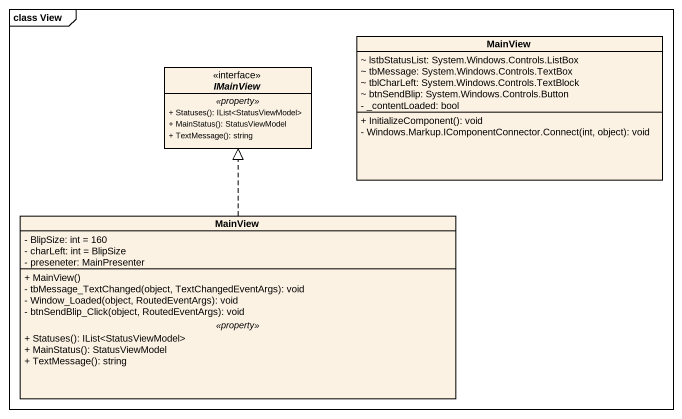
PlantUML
@startuml
mainframe class View
hide circle
hide empty members
skinparam classAttributeIconSize 0
class MainView {
  ~ lstbStatusList: System.Windows.Controls.ListBox
  ~ tbMessage: System.Windows.Controls.TextBox
  ~ tblCharLeft: System.Windows.Controls.TextBlock
  ~ btnSendBlip: System.Windows.Controls.Button
  - _contentLoaded: bool
  + InitializeComponent(): void
  - Windows.Markup.IComponentConnector.Connect(int, object): void
}
interface IMainView <<interface>> {
  .. <<property>> ..
  + Statuses(): IList<StatusViewModel>
  + MainStatus(): StatusViewModel
  + TextMessage(): string
}
class "MainView" as MainView_2 {
  - BlipSize: int = 160
  - charLeft: int = BlipSize
  - preseneter: MainPresenter
  --
  + MainView()
  - tbMessage_TextChanged(object, TextChangedEventArgs): void
  - Window_Loaded(object, RoutedEventArgs): void
  - btnSendBlip_Click(object, RoutedEventArgs): void
  .. <<property>> ..
  + Statuses(): IList<StatusViewModel>
  + MainStatus(): StatusViewModel
  + TextMessage(): string
}
MainView_2 .up.|> IMainView
@enduml
